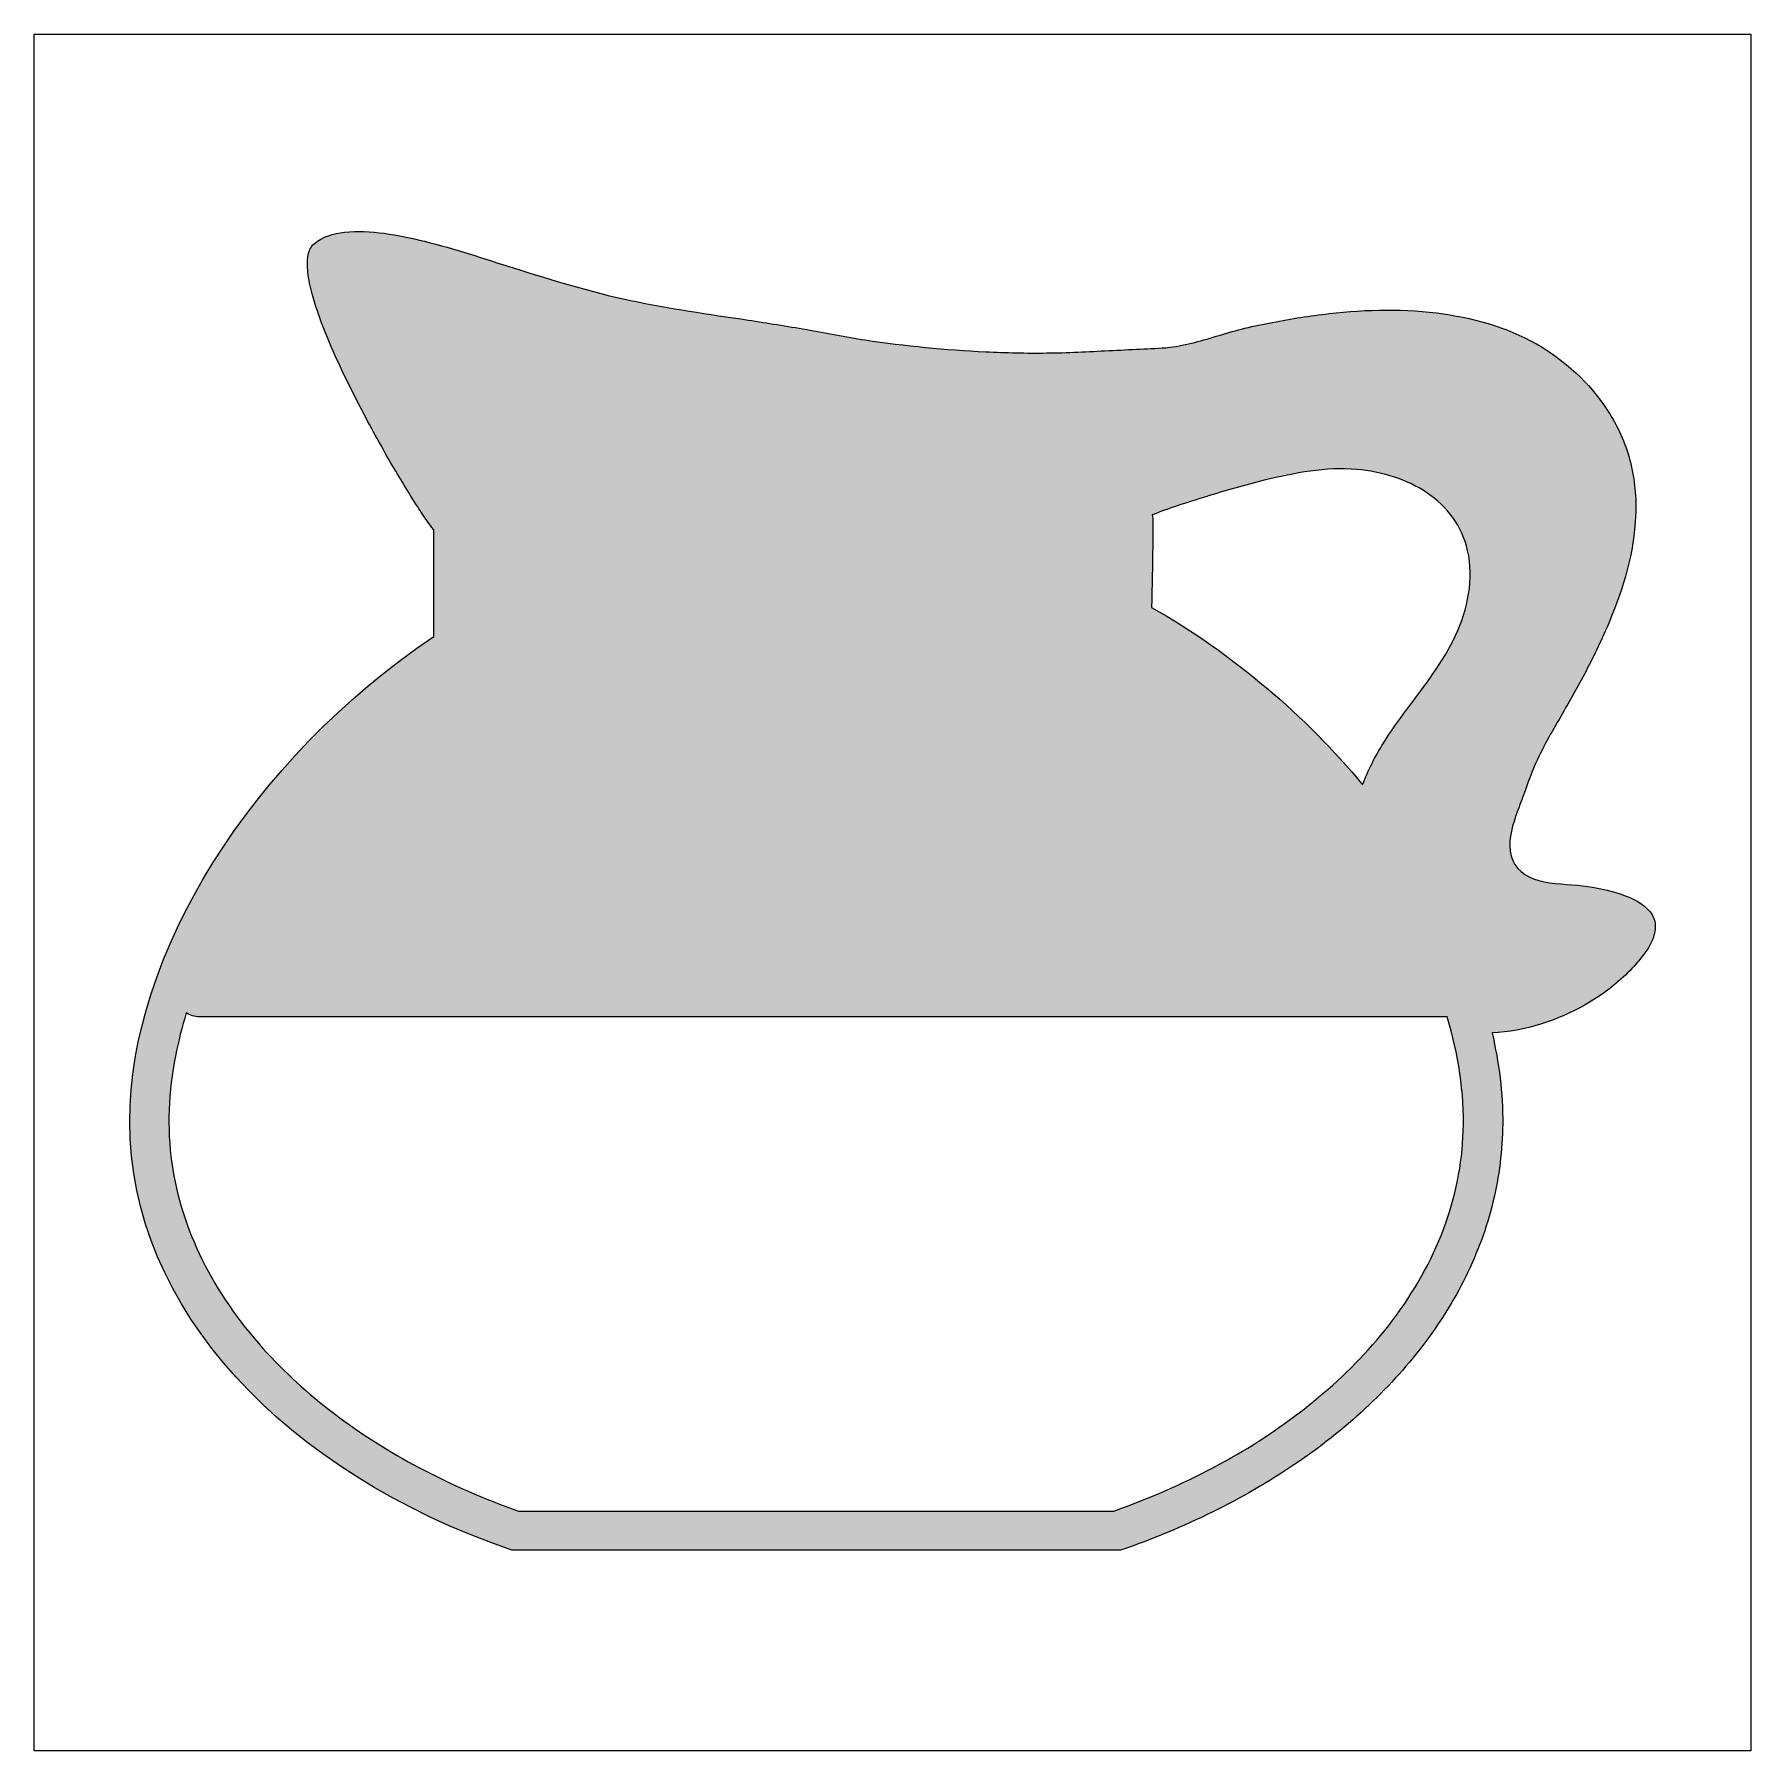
# Model space of a CAD drawing. Header units: inches. Extents: x 0 to 114, y 0 to 114.
import ezdxf

# ---------------------------------------------------------------- set-up
doc = ezdxf.new("R2010")
doc.units = ezdxf.units.IN
doc.header["$MEASUREMENT"] = 0
doc.layers.add('Image Background', color=7, linetype='Continuous')
doc.layers.add('Layer 1', color=7, linetype='Continuous')
picture_1 = doc.add_image_def('image1.png', size_in_pixel=(1350, 1350))

msp = doc.modelspace()

# ---------------------------------------------------------------- hatches: boundary and pattern name
at = {"layer": 'Layer 1', "true_color": 0x532a21}
h = msp.add_hatch(color=19, dxfattribs=at)
h.dxf.hatch_style = 2
edge = h.paths.add_edge_path()
edge.add_spline(control_points=[(31.79, 13.35), (31.79, 13.35), (72.34, 13.35), (72.34, 13.35), (74.44, 14.07), (76.49, 14.92), (78.48, 15.9), (80.36, 16.83), (82.19, 17.89), (83.94, 19.07), (85.59, 20.19), (87.17, 21.42), (88.63, 22.78), (90.02, 24.07), (91.31, 25.47), (92.46, 26.98), (93.56, 28.42), (94.53, 29.95), (95.33, 31.58), (96.1, 33.16), (96.72, 34.82), (97.14, 36.53), (97.55, 38.24), (97.77, 39.99), (97.79, 41.75), (97.8, 43.79), (97.54, 45.82), (97.08, 47.8), (99.27, 47.91), (101.43, 48.6), (103.33, 49.7), (104.28, 50.24), (105.17, 50.9), (105.96, 51.65), (106.35, 52.02), (106.71, 52.42), (107.04, 52.84), (107.36, 53.24), (107.66, 53.68), (107.82, 54.17), (107.94, 54.51), (107.99, 54.87), (107.91, 55.23), (107.84, 55.54), (107.66, 55.82), (107.44, 56.05), (106.89, 56.6), (106.12, 56.9), (105.39, 57.12), (104.54, 57.38), (103.66, 57.55), (102.77, 57.63), (101.79, 57.72), (100.77, 57.73), (99.84, 58.06), (99.01, 58.36), (98.39, 59.01), (98.28, 59.9), (98.17, 60.79), (98.46, 61.69), (98.76, 62.52), (98.91, 62.95), (99.08, 63.37), (99.23, 63.8), (99.42, 64.32), (99.6, 64.85), (99.81, 65.36), (100.3, 66.51), (100.91, 67.6), (101.54, 68.68), (102.15, 69.75), (102.77, 70.81), (103.34, 71.9), (103.89, 72.98), (104.42, 74.07), (104.89, 75.19), (105.82, 77.43), (106.54, 79.8), (106.64, 82.24), (106.69, 83.43), (106.59, 84.64), (106.29, 85.8), (106.01, 86.92), (105.55, 87.99), (104.94, 88.98), (103.82, 90.81), (102.23, 92.33), (100.41, 93.46), (98.41, 94.68), (96.15, 95.35), (93.84, 95.68), (91.32, 96.05), (88.75, 95.99), (86.22, 95.7), (84.96, 95.56), (83.71, 95.36), (82.46, 95.12), (81.84, 95), (81.22, 94.88), (80.61, 94.73), (80.04, 94.59), (79.48, 94.42), (78.91, 94.25), (77.83, 93.92), (76.74, 93.6), (75.61, 93.46), (74.95, 93.38), (74.3, 93.37), (73.64, 93.34), (72.95, 93.31), (72.26, 93.27), (71.56, 93.24), (70.18, 93.17), (68.8, 93.09), (67.41, 93.08), (66.06, 93.06), (64.71, 93.1), (63.36, 93.16), (60.68, 93.29), (57.99, 93.55), (55.33, 93.95), (54.02, 94.15), (52.73, 94.4), (51.42, 94.64), (50.13, 94.87), (48.83, 95.07), (47.53, 95.27), (44.91, 95.66), (42.29, 96.03), (39.7, 96.58), (37.06, 97.14), (34.48, 97.93), (31.91, 98.74), (29.95, 99.36), (27.99, 100.02), (25.99, 100.52), (25.1, 100.74), (24.2, 100.93), (23.29, 101.05), (22.42, 101.16), (21.53, 101.22), (20.65, 101.12), (19.93, 101.04), (19.19, 100.83), (18.63, 100.35), (18.42, 100.16), (18.3, 99.89), (18.24, 99.61), (18.16, 99.24), (18.18, 98.85), (18.22, 98.47), (18.27, 97.98), (18.38, 97.49), (18.51, 97.02), (18.83, 95.79), (19.3, 94.61), (19.8, 93.44), (20.38, 92.1), (21.03, 90.79), (21.7, 89.49), (22.35, 88.23), (23.04, 86.98), (23.75, 85.75), (24.33, 84.77), (24.91, 83.79), (25.53, 82.83), (25.74, 82.5), (25.96, 82.18), (26.18, 81.86), (26.31, 81.68), (26.44, 81.49), (26.59, 81.32), (26.6, 81.32), (26.6, 81.31), (26.61, 81.31), (26.61, 81.31), (26.61, 74.2), (26.61, 74.2), (14.39, 66), (6.35, 52.95), (6.35, 41.91), (6.35, 29.39), (16.72, 18.56), (31.79, 13.35)], knot_values=[0, 0, 0, 0, 1, 1, 1, 2, 2, 2, 3, 3, 3, 4, 4, 4, 5, 5, 5, 6, 6, 6, 7, 7, 7, 8, 8, 8, 9, 9, 9, 10, 10, 10, 11, 11, 11, 12, 12, 12, 13, 13, 13, 14, 14, 14, 15, 15, 15, 16, 16, 16, 17, 17, 17, 18, 18, 18, 19, 19, 19, 20, 20, 20, 21, 21, 21, 22, 22, 22, 23, 23, 23, 24, 24, 24, 25, 25, 25, 26, 26, 26, 27, 27, 27, 28, 28, 28, 29, 29, 29, 30, 30, 30, 31, 31, 31, 32, 32, 32, 33, 33, 33, 34, 34, 34, 35, 35, 35, 36, 36, 36, 37, 37, 37, 38, 38, 38, 39, 39, 39, 40, 40, 40, 41, 41, 41, 42, 42, 42, 43, 43, 43, 44, 44, 44, 45, 45, 45, 46, 46, 46, 47, 47, 47, 48, 48, 48, 49, 49, 49, 50, 50, 50, 51, 51, 51, 52, 52, 52, 53, 53, 53, 54, 54, 54, 55, 55, 55, 56, 56, 56, 57, 57, 57, 58, 58, 58, 59, 59, 59, 60, 60, 60, 61, 61, 61, 61], degree=3, periodic=1)
edge = h.paths.add_edge_path()
edge.add_spline(control_points=[(76.11, 82.9), (76.75, 83.11), (77.38, 83.31), (78.02, 83.51), (79.3, 83.91), (80.59, 84.28), (81.9, 84.6), (83.92, 85.08), (85.99, 85.51), (88.08, 85.32), (89.72, 85.17), (91.37, 84.69), (92.74, 83.77), (94.09, 82.87), (95.09, 81.53), (95.45, 79.93), (95.88, 78.03), (95.46, 76.01), (94.65, 74.26), (93.8, 72.47), (92.56, 70.89), (91.38, 69.31), (90.85, 68.59), (90.32, 67.86), (89.84, 67.1), (89.29, 66.22), (88.83, 65.3), (88.46, 64.33), (84.67, 68.9), (79.89, 73.01), (74.4, 76.14), (74.45, 78.98), (74.55, 81.92), (74.45, 82.29), (74.99, 82.53), (75.55, 82.71), (76.11, 82.9)], knot_values=[0, 0, 0, 0, 1, 1, 1, 2, 2, 2, 3, 3, 3, 4, 4, 4, 5, 5, 5, 6, 6, 6, 7, 7, 7, 8, 8, 8, 9, 9, 9, 10, 10, 10, 11, 11, 11, 12, 12, 12, 12], degree=3, periodic=1)
edge = h.paths.add_edge_path()
edge.add_spline(control_points=[(95.16, 41.26), (95.09, 39.04), (94.63, 36.85), (93.86, 34.77), (93.04, 32.58), (91.86, 30.52), (90.45, 28.65), (89.1, 26.87), (87.54, 25.25), (85.84, 23.8), (84.16, 22.36), (82.35, 21.08), (80.45, 19.94), (78.43, 18.74), (76.31, 17.7), (74.13, 16.81), (73.39, 16.51), (72.65, 16.23), (71.9, 15.96), (71.9, 15.96), (32.24, 15.96), (32.24, 15.96), (29.97, 16.76), (27.77, 17.72), (25.64, 18.84), (23.65, 19.9), (21.73, 21.1), (19.94, 22.47), (18.24, 23.76), (16.65, 25.2), (15.22, 26.79), (13.62, 28.58), (12.22, 30.57), (11.16, 32.73), (10.17, 34.74), (9.48, 36.9), (9.16, 39.12), (8.82, 41.5), (8.94, 43.91), (9.4, 46.26), (9.59, 47.23), (9.83, 48.19), (10.12, 49.13), (10.37, 48.97), (10.67, 48.87), (10.99, 48.87), (10.99, 48.87), (94.09, 48.87), (94.09, 48.87), (94.82, 46.4), (95.25, 43.83), (95.16, 41.26)], knot_values=[0, 0, 0, 0, 1, 1, 1, 2, 2, 2, 3, 3, 3, 4, 4, 4, 5, 5, 5, 6, 6, 6, 7, 7, 7, 8, 8, 8, 9, 9, 9, 10, 10, 10, 11, 11, 11, 12, 12, 12, 13, 13, 13, 14, 14, 14, 15, 15, 15, 16, 16, 16, 17, 17, 17, 17], degree=3, periodic=1)

# ---------------------------------------------------------------- linework, layer by layer
at = {"layer": 'Layer 1', "lineweight": 0}
for points, knots in [([(31.79, 13.35), (31.79, 13.35), (72.34, 13.35), (72.34, 13.35), (74.44, 14.07), (76.49, 14.92), (78.48, 15.9), (80.36, 16.83), (82.19, 17.89), (83.94, 19.07), (85.59, 20.19), (87.17, 21.42), (88.63, 22.78), (90.02, 24.07), (91.31, 25.47), (92.46, 26.98), (93.56, 28.42), (94.53, 29.95), (95.33, 31.58), (96.1, 33.16), (96.72, 34.82), (97.14, 36.53), (97.55, 38.24), (97.77, 39.99), (97.79, 41.75), (97.8, 43.79), (97.54, 45.82), (97.08, 47.8), (99.27, 47.91), (101.43, 48.6), (103.33, 49.7), (104.28, 50.24), (105.17, 50.9), (105.96, 51.65), (106.35, 52.02), (106.71, 52.42), (107.04, 52.84), (107.36, 53.24), (107.66, 53.68), (107.82, 54.17), (107.94, 54.51), (107.99, 54.87), (107.91, 55.23), (107.84, 55.54), (107.66, 55.82), (107.44, 56.05), (106.89, 56.6), (106.12, 56.9), (105.39, 57.12), (104.54, 57.38), (103.66, 57.55), (102.77, 57.63), (101.79, 57.72), (100.77, 57.73), (99.84, 58.06), (99.01, 58.36), (98.39, 59.01), (98.28, 59.9), (98.17, 60.79), (98.46, 61.69), (98.76, 62.52), (98.91, 62.95), (99.08, 63.37), (99.23, 63.8), (99.42, 64.32), (99.6, 64.85), (99.81, 65.36), (100.3, 66.51), (100.91, 67.6), (101.54, 68.68), (102.15, 69.75), (102.77, 70.81), (103.34, 71.9), (103.89, 72.98), (104.42, 74.07), (104.89, 75.19), (105.82, 77.43), (106.54, 79.8), (106.64, 82.24), (106.69, 83.43), (106.59, 84.64), (106.29, 85.8), (106.01, 86.92), (105.55, 87.99), (104.94, 88.98), (103.82, 90.81), (102.23, 92.33), (100.41, 93.46), (98.41, 94.68), (96.15, 95.35), (93.84, 95.68), (91.32, 96.05), (88.75, 95.99), (86.22, 95.7), (84.96, 95.56), (83.71, 95.36), (82.46, 95.12), (81.84, 95), (81.22, 94.88), (80.61, 94.73), (80.04, 94.59), (79.48, 94.42), (78.91, 94.25), (77.83, 93.92), (76.74, 93.6), (75.61, 93.46), (74.95, 93.38), (74.3, 93.37), (73.64, 93.34), (72.95, 93.31), (72.26, 93.27), (71.56, 93.24), (70.18, 93.17), (68.8, 93.09), (67.41, 93.08), (66.06, 93.06), (64.71, 93.1), (63.36, 93.16), (60.68, 93.29), (57.99, 93.55), (55.33, 93.95), (54.02, 94.15), (52.73, 94.4), (51.42, 94.64), (50.13, 94.87), (48.83, 95.07), (47.53, 95.27), (44.91, 95.66), (42.29, 96.03), (39.7, 96.58), (37.06, 97.14), (34.48, 97.93), (31.91, 98.74), (29.95, 99.36), (27.99, 100.02), (25.99, 100.52), (25.1, 100.74), (24.2, 100.93), (23.29, 101.05), (22.42, 101.16), (21.53, 101.22), (20.65, 101.12), (19.93, 101.04), (19.19, 100.83), (18.63, 100.35), (18.42, 100.16), (18.3, 99.89), (18.24, 99.61), (18.16, 99.24), (18.18, 98.85), (18.22, 98.47), (18.27, 97.98), (18.38, 97.49), (18.51, 97.02), (18.83, 95.79), (19.3, 94.61), (19.8, 93.44), (20.38, 92.1), (21.03, 90.79), (21.7, 89.49), (22.35, 88.23), (23.04, 86.98), (23.75, 85.75), (24.33, 84.77), (24.91, 83.79), (25.53, 82.83), (25.74, 82.5), (25.96, 82.18), (26.18, 81.86), (26.31, 81.68), (26.44, 81.49), (26.59, 81.32), (26.6, 81.32), (26.6, 81.31), (26.61, 81.31), (26.61, 81.31), (26.61, 74.2), (26.61, 74.2), (14.39, 66), (6.35, 52.95), (6.35, 41.91), (6.35, 29.39), (16.72, 18.56), (31.79, 13.35)], [0, 0, 0, 0, 1, 1, 1, 2, 2, 2, 3, 3, 3, 4, 4, 4, 5, 5, 5, 6, 6, 6, 7, 7, 7, 8, 8, 8, 9, 9, 9, 10, 10, 10, 11, 11, 11, 12, 12, 12, 13, 13, 13, 14, 14, 14, 15, 15, 15, 16, 16, 16, 17, 17, 17, 18, 18, 18, 19, 19, 19, 20, 20, 20, 21, 21, 21, 22, 22, 22, 23, 23, 23, 24, 24, 24, 25, 25, 25, 26, 26, 26, 27, 27, 27, 28, 28, 28, 29, 29, 29, 30, 30, 30, 31, 31, 31, 32, 32, 32, 33, 33, 33, 34, 34, 34, 35, 35, 35, 36, 36, 36, 37, 37, 37, 38, 38, 38, 39, 39, 39, 40, 40, 40, 41, 41, 41, 42, 42, 42, 43, 43, 43, 44, 44, 44, 45, 45, 45, 46, 46, 46, 47, 47, 47, 48, 48, 48, 49, 49, 49, 50, 50, 50, 51, 51, 51, 52, 52, 52, 53, 53, 53, 54, 54, 54, 55, 55, 55, 56, 56, 56, 57, 57, 57, 58, 58, 58, 59, 59, 59, 60, 60, 60, 61, 61, 61, 61]), ([(76.11, 82.9), (76.75, 83.11), (77.38, 83.31), (78.02, 83.51), (79.3, 83.91), (80.59, 84.28), (81.9, 84.6), (83.92, 85.08), (85.99, 85.51), (88.08, 85.32), (89.72, 85.17), (91.37, 84.69), (92.74, 83.77), (94.09, 82.87), (95.09, 81.53), (95.45, 79.93), (95.88, 78.03), (95.46, 76.01), (94.65, 74.26), (93.8, 72.47), (92.56, 70.89), (91.38, 69.31), (90.85, 68.59), (90.32, 67.86), (89.84, 67.1), (89.29, 66.22), (88.83, 65.3), (88.46, 64.33), (84.67, 68.9), (79.89, 73.01), (74.4, 76.14), (74.45, 78.98), (74.55, 81.92), (74.45, 82.29), (74.99, 82.53), (75.55, 82.71), (76.11, 82.9)], [0, 0, 0, 0, 1, 1, 1, 2, 2, 2, 3, 3, 3, 4, 4, 4, 5, 5, 5, 6, 6, 6, 7, 7, 7, 8, 8, 8, 9, 9, 9, 10, 10, 10, 11, 11, 11, 12, 12, 12, 12]), ([(95.16, 41.26), (95.09, 39.04), (94.63, 36.85), (93.86, 34.77), (93.04, 32.58), (91.86, 30.52), (90.45, 28.65), (89.1, 26.87), (87.54, 25.25), (85.84, 23.8), (84.16, 22.36), (82.35, 21.08), (80.45, 19.94), (78.43, 18.74), (76.31, 17.7), (74.13, 16.81), (73.39, 16.51), (72.65, 16.23), (71.9, 15.96), (71.9, 15.96), (32.24, 15.96), (32.24, 15.96), (29.97, 16.76), (27.77, 17.72), (25.64, 18.84), (23.65, 19.9), (21.73, 21.1), (19.94, 22.47), (18.24, 23.76), (16.65, 25.2), (15.22, 26.79), (13.62, 28.58), (12.22, 30.57), (11.16, 32.73), (10.17, 34.74), (9.48, 36.9), (9.16, 39.12), (8.82, 41.5), (8.94, 43.91), (9.4, 46.26), (9.59, 47.23), (9.83, 48.19), (10.12, 49.13), (10.37, 48.97), (10.67, 48.87), (10.99, 48.87), (10.99, 48.87), (94.09, 48.87), (94.09, 48.87), (94.82, 46.4), (95.25, 43.83), (95.16, 41.26)], [0, 0, 0, 0, 1, 1, 1, 2, 2, 2, 3, 3, 3, 4, 4, 4, 5, 5, 5, 6, 6, 6, 7, 7, 7, 8, 8, 8, 9, 9, 9, 10, 10, 10, 11, 11, 11, 12, 12, 12, 13, 13, 13, 14, 14, 14, 15, 15, 15, 16, 16, 16, 17, 17, 17, 17])]:
    msp.add_open_spline(points, degree=3, knots=knots, dxfattribs=at)

# ---------------------------------------------------------------- pictures from other files: only their frames are drawn
at = {"layer": 'Image Background'}
image = msp.add_image(picture_1, insert=(0, 0), size_in_units=(114.3, 114.3), dxfattribs=at)

doc.saveas('drawing.dxf')
